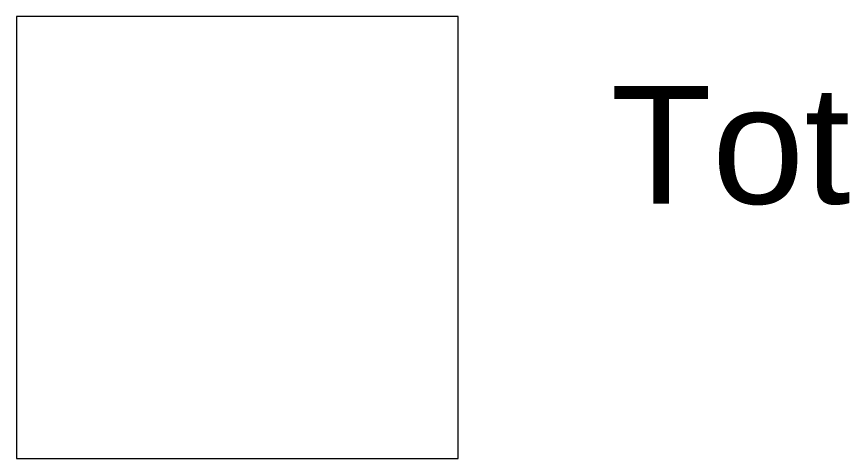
# Model space of a CAD drawing. Header units: millimetres. Extents: x 0 to 59350, y 0 to 29700.
# Drawn here: x 37933 to 38635, y 16827 to 17202 of the extents above; entities that cross this region are included whole.
import ezdxf

# ---------------------------------------------------------------- set-up
doc = ezdxf.new("R2010")
doc.units = ezdxf.units.MM
doc.layers.add('Standard', color=7, linetype='Continuous', lineweight=25)
doc.styles.add('ARIAL', font='arial.ttf')

msp = doc.modelspace()

# ---------------------------------------------------------------- linework, layer by layer
at = {"layer": 'Standard', "color": 7, "linetype": 'Continuous', "lineweight": 18}
for p, q in [((38308.05, 17202.1), (37933.05, 17202.1)), ((37933.05, 17202.1), (37933.05, 16827.1)), ((38308.05, 16827.1), (38308.05, 17202.1)), ((37933.05, 16827.1), (38308.05, 16827.1))]:
    msp.add_line(p, q, dxfattribs=at)

# ---------------------------------------------------------------- texts
at = {"layer": 'Standard', "color": 7, "linetype": 'Continuous', "lineweight": 18, "insert": (38437.45, 17013.07), "char_height": 100, "width": 2635.3016, "attachment_point": 7, "style": 'ARIAL'}
msp.add_mtext('\\W1.01;Totaal\\~Gebruiksoppervlakte\\~beganegrond', dxfattribs=at)

doc.saveas('drawing.dxf')
